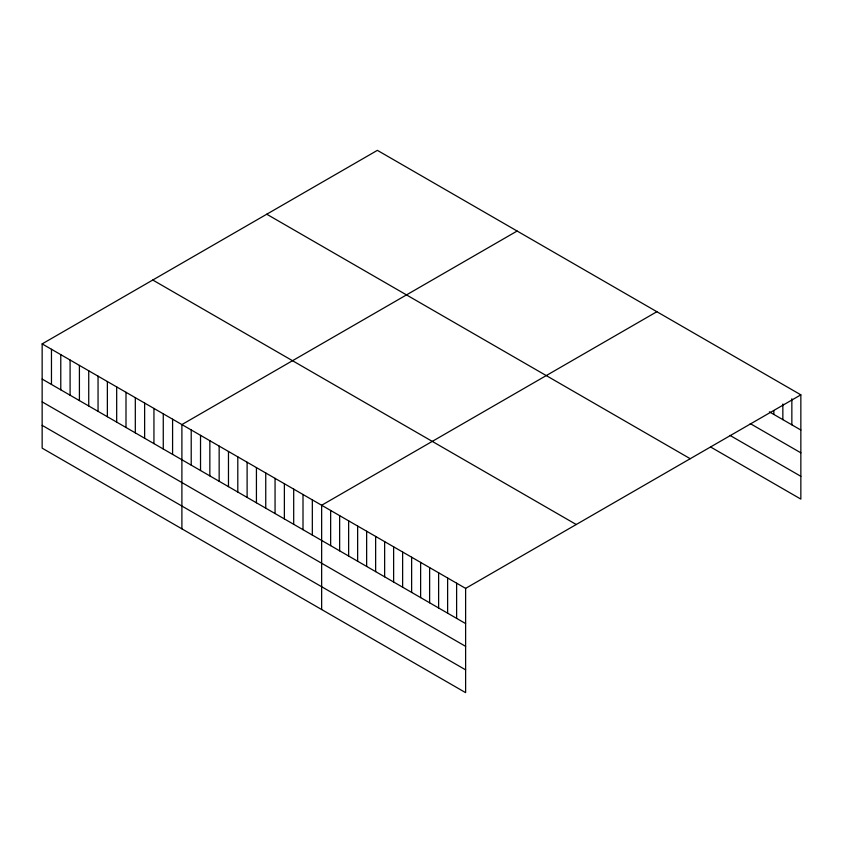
<?xml version="1.0" encoding="UTF-8"?>
<svg xmlns="http://www.w3.org/2000/svg" width="843" height="843" viewBox="0 0 843 843"><rect width="100%" height="100%" fill="white"/><g stroke="black" fill="none" stroke-linecap="round" stroke-linejoin="round"><path stroke-width="1.26" d="M42.15 343.891L465.621 588.382L465.621 692.651L42.15 448.16L42.15 343.891L377.379 150.349L800.85 394.84L800.85 499.109L710.86 447.148M517.117 231.035L181.898 424.577L181.898 528.835M656.866 311.72L321.647 505.263L321.647 609.521M465.621 588.382L800.85 394.84M769.353 411.848L800.85 430.025M750.228 423.597L800.85 452.828M729.985 435.399L800.85 476.306M266.746 214.217L690.227 458.708M152.773 280.024L576.254 524.515M42.15 379.076L465.621 623.567M42.15 401.879L465.621 646.36M42.15 425.357L465.621 669.848M791.851 398.771L791.851 424.83M782.852 403.997L782.852 419.635M773.853 410.53L773.853 414.44M456.621 583.187L456.621 618.372M447.622 577.992L447.622 613.177M438.623 572.797L438.623 607.982M429.624 567.602L429.624 602.787M420.625 562.407L420.625 597.592M411.626 557.212L411.626 592.397M402.627 552.017L402.627 587.202M393.628 546.822L393.628 582.007M384.64 541.627L384.64 576.812M375.641 536.433L375.641 571.617M366.642 531.238L366.642 566.422M357.643 526.043L357.643 561.227M348.644 520.848L348.644 556.032M339.645 515.653L339.645 550.837M330.646 510.458L330.646 545.642M312.331 499.878L312.331 535.063M303.006 494.504L303.006 529.689M293.691 489.119L293.691 524.304M284.376 483.745L284.376 518.93M275.06 478.36L275.06 513.545M265.745 472.986L265.745 508.171M256.43 467.602L256.43 502.786M247.115 462.227L247.115 497.412M237.8 456.853L237.8 492.038M228.474 451.469L228.474 486.653M219.159 446.095L219.159 481.279M209.844 440.71L209.844 475.895M200.529 435.336L200.529 470.52M191.213 429.951L191.213 465.136M172.583 419.192L172.583 454.377M163.268 413.818L163.268 449.003M153.942 408.444L153.942 443.629M144.627 403.059L144.627 438.244M135.312 397.685L135.312 432.87M125.997 392.301L125.997 427.485M116.682 386.926L116.682 422.111M107.367 381.542L107.367 416.727M98.051 376.168L98.051 411.352M88.736 370.783L88.736 405.968M79.411 365.409L79.411 400.594M70.095 360.035L70.095 395.219M60.78 354.65L60.78 389.835M51.465 349.276L51.465 384.461"/></g></svg>
